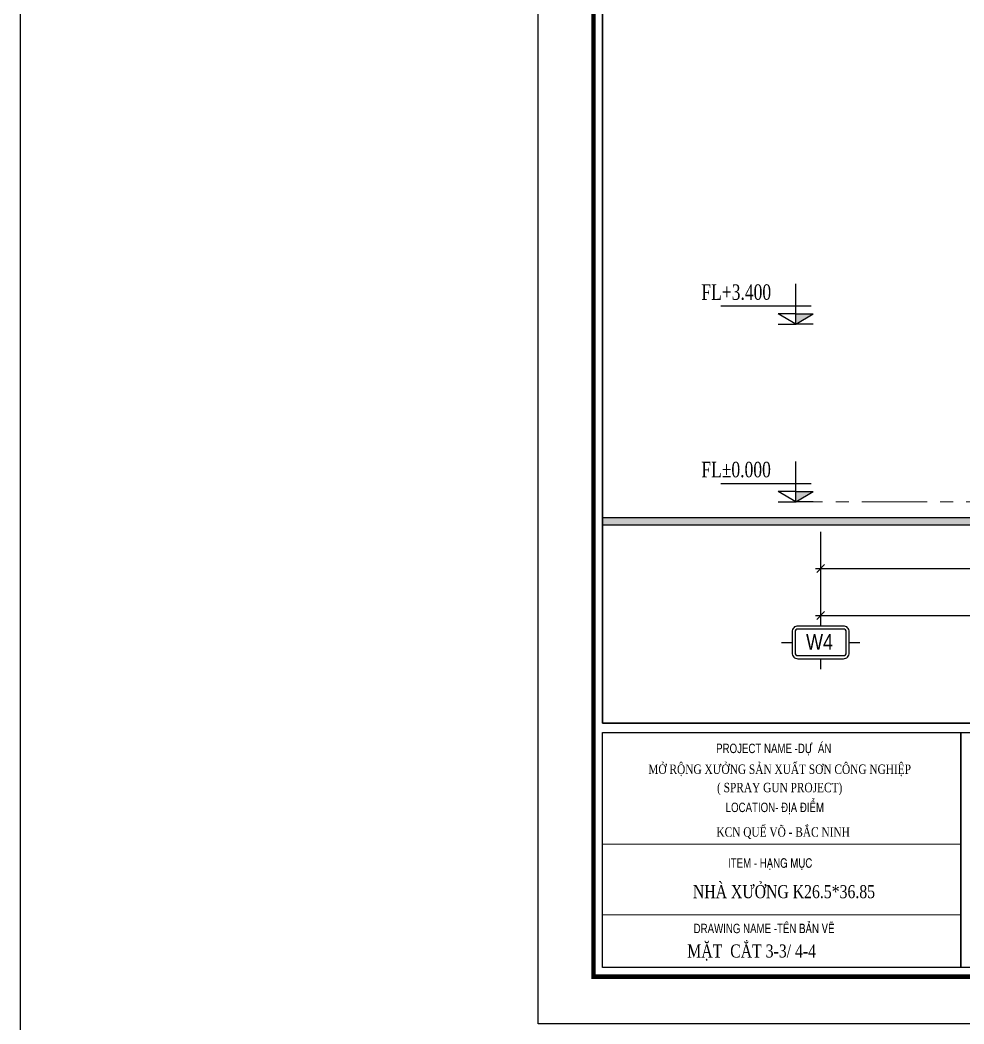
# Model space of a CAD drawing. Header units: inches. Extents: x 315041 to 662841, y -45540 to -35018.
# Drawn here: x 329510.2 to 329691, y -36581.1 to -36388.8 of the extents above; entities that cross this region are included whole.
import ezdxf
from ezdxf.enums import TextEntityAlignment as Align

# ---------------------------------------------------------------- set-up
doc = ezdxf.new("R2010")
doc.units = ezdxf.units.IN
doc.header["$MEASUREMENT"] = 0
doc.linetypes.add('CENTER', pattern=[2, 1.25, -0.25, 0.25, -0.25])
for name, color, linetype in [('001-TRUC', 252, 'CENTER'), ('2', 2, 'Continuous'), ('250', 250, 'Continuous'), ('3', 3, 'Continuous'), ('7', 7, 'Continuous'), ('8', 8, 'Continuous'), ('BAO KHUNG', 31, 'Continuous')]:
    doc.layers.add(name, color=color, linetype=linetype)
doc.layers.add('Cover text', color=7, linetype='Continuous', true_color=0x52370f)
doc.layers.add('S-Hatch', color=8, linetype='Continuous', lineweight=9)
doc.styles.add('hx2', font='VHARIALN.TTF')
doc.styles.add('ST1', font='times.ttf', dxfattribs={"width": 0.7})
doc.styles.add('ST3', font='times.ttf', dxfattribs={"width": 0.8})
doc.styles.get("Standard").update_dxf_attribs({"font": 'VHARIALN.TTF'})
doc.styles.add('vntimeh.shx', font='vntimeh.shx', dxfattribs={"width": 0.8, "bigfont": 'bigfont.shx'})
doc.dimstyles.new('100', dxfattribs={"dimtxt": 3, "dimasz": 1.5, "dimexe": 1, "dimexo": 0, "dimgap": 1, "dimtad": 1, "dimdec": 0, "dimlfac": 100, "dimzin": 0, "dimdsep": 46, "dimtxsty": 'ST1', "dimblk": 'OBLIQUE', "dimcen": 1, "dimdle": 1, "dimclrd": 8, "dimclre": 8, "dimclrt": 3, "dimadec": 0, "dimazin": 0, "dimtfac": 1, "dimtdec": 0, "dimtix": 1, "dimtmove": 1, "dimatfit": 3, "dimfxl": 0, "dimtfill": 1, "dimtolj": 1, "dimtzin": 0, "dimlwd": -1, "dimlwe": -1, "dimarcsym": 1})

# ---------------------------------------------------------------- blocks, each defined once
blk = doc.blocks.new('A$C75D82031')
at = {"layer": '2', "color": 157, "linetype": 'Continuous'}
blk.add_lwpolyline([(0, 420), (594, 420), (594, 0), (0, 0)], close=True, dxfattribs=at)
at = {"layer": '7', "color": 147, "linetype": 'Continuous'}
blk.add_lwpolyline([(12.33, 57.61), (581.67, 57.61), (581.67, 409.19), (12.33, 409.19)], close=True, dxfattribs=at)
at = {"layer": 'BAO KHUNG', "color": 167, "linetype": 'Continuous', "const_width": 0.871}
blk.add_lwpolyline([(10.59, 9.07), (583.41, 9.07), (583.41, 410.93), (10.59, 410.93)], close=True, dxfattribs=at)
at = {"layer": 'BAO KHUNG', "color": 7}
for points in [[(12.33, 55.81), (80.92, 55.81), (80.92, 10.81), (12.33, 10.81)], [(80.92, 55.81), (144.95, 55.81), (144.95, 10.81), (80.92, 10.81)]]:
    blk.add_lwpolyline(points, close=True, dxfattribs=at)
at = {"layer": 'S-Hatch'}
for p, q in [((12.33, 34.43), (80.92, 34.43)), ((80.92, 20.88), (12.33, 20.88))]:
    blk.add_line(p, q, dxfattribs=at)
at = {"layer": 'BAO KHUNG', "color": 7, "linetype": 'Continuous', "width": 0.9}
for s, p in [('PROJECT NAME -Dù  ÁN ', (45.37, 51.89)), ('LOCATION- §ÞA §IÓM', (45.32, 40.59))]:
    blk.add_text(s, height=1.8, dxfattribs=at).set_placement(p, align=Align.CENTER)
for s, p in [('ITEM - H¹NG MôC', (36.35, 29.93)), ('DRAWING NAME -T£N B¶N VÏ', (29.76, 17.39))]:
    blk.add_text(s, height=1.8, dxfattribs=at).set_placement(p)
at = {"layer": 'Cover text', "linetype": 'Continuous', "style": 'ST3', "width": 0.8}
for s, p in [('MỞ RỘNG XƯỞNG SẢN XUẤT SƠN CÔNG NGHIỆP', (46.25, 47.9)), ('( SPRAY GUN PROJECT)', (46.25, 44.39)), (' KCN QUẾ VÕ - BẮC NINH', (46.64, 35.87))]:
    blk.add_text(s, height=1.8, dxfattribs=at).set_placement(p, align=Align.CENTER)
blk = doc.blocks.new('_Oblique')
at = {"color": 0, "linetype": 'ByBlock', "lineweight": -2}
blk.add_line((-0.5, -0.5), (0.5, 0.5), dxfattribs=at)
blk = doc.blocks.new('*D332')
at = {"color": 8, "linetype": 'Continuous', "transparency": 16777216}
for p, q in [((329663.54, -36486.86), (329663.54, -36494.88)), ((329729.79, -36488.36), (329729.79, -36494.88)), ((329662.54, -36493.88), (329730.79, -36493.88))]:
    blk.add_line(p, q, dxfattribs=at)
at = {"layer": 'Defpoints', "color": 0, "transparency": 16777216}
for p in [(329663.54, -36486.86), (329729.79, -36488.36), (329729.79, -36493.88)]:
    blk.add_point(p, dxfattribs=at)
at = {"color": 8, "transparency": 16777216, "xscale": 1.5, "yscale": 1.5, "zscale": 1.5, "rotation": 180}
blk.add_blockref('_Oblique', (329663.54, -36493.88), dxfattribs=at)
at = {"color": 8, "transparency": 16777216, "xscale": 1.5, "yscale": 1.5, "zscale": 1.5}
blk.add_blockref('_Oblique', (329729.79, -36493.88), dxfattribs=at)
at = {"color": 3, "transparency": 16777216, "insert": (329696.67, -36491.36), "char_height": 3, "attachment_point": 5, "style": 'ST1', "bg_fill": 3, "box_fill_scale": 1.25, "bg_fill_color": 256, "bg_fill_true_color": 13158600, "bg_fill_transparency": 16674952}
blk.add_mtext('\\A1;6625', dxfattribs=at)
blk = doc.blocks.new('*D335')
at = {"color": 8, "linetype": 'Continuous', "transparency": 16777216}
for p, q in [((329663.54, -36486.86), (329663.54, -36503.89)), ((329862.29, -36486.86), (329862.29, -36503.89)), ((329662.54, -36502.89), (329863.29, -36502.89))]:
    blk.add_line(p, q, dxfattribs=at)
at = {"layer": 'Defpoints', "color": 0, "transparency": 16777216}
for p in [(329663.54, -36486.86), (329862.29, -36486.86), (329862.29, -36502.89)]:
    blk.add_point(p, dxfattribs=at)
at = {"color": 8, "transparency": 16777216, "xscale": 1.5, "yscale": 1.5, "zscale": 1.5, "rotation": 180}
blk.add_blockref('_Oblique', (329663.54, -36502.89), dxfattribs=at)
at = {"color": 8, "transparency": 16777216, "xscale": 1.5, "yscale": 1.5, "zscale": 1.5}
blk.add_blockref('_Oblique', (329862.29, -36502.89), dxfattribs=at)
at = {"color": 3, "transparency": 16777216, "insert": (329762.92, -36500.36), "char_height": 3, "attachment_point": 5, "style": 'ST1', "bg_fill": 3, "box_fill_scale": 1.25, "bg_fill_color": 256, "bg_fill_true_color": 13158600, "bg_fill_transparency": 1019152}
blk.add_mtext('\\A1;19875', dxfattribs=at)
blk = doc.blocks.new('TENTRUC')
at = {"layer": '7'}
for p, q in [((0, 8.27), (0, 10.26)), ((-7.48, 5.13), (-5.48, 5.13)), ((5.48, 5.13), (7.48, 5.13)), ((0, 0), (0, 2))]:
    blk.add_line(p, q, dxfattribs=at)
blk.add_lwpolyline([(-4.36, 8.27), (4.36, 8.27, -0.414214), (5.48, 7.14), (5.48, 3.12, -0.414214), (4.36, 2), (-4.36, 2, -0.414214), (-5.48, 3.12), (-5.48, 7.14, -0.414214)], format="xyb", close=True, dxfattribs=at)
at = {"layer": '8', "ltscale": 15}
blk.add_lwpolyline([(-4.36, 7.68), (4.36, 7.68, -0.414214), (4.9, 7.14), (4.9, 3.12, -0.414214), (4.36, 2.58), (-4.36, 2.58, -0.414214), (-4.9, 3.12), (-4.9, 7.14, -0.414214)], format="xyb", close=True, dxfattribs=at)
at = {"layer": '3', "style": 'hx2'}
blk.add_attdef('TR', text='', height=2.9, dxfattribs=at).set_placement((-0.16, 3.83), align=Align.CENTER)
blk = doc.blocks.new('cos')
at = {"color": 8}
for p, q in [((0, 0), (0, 7.82)), ((0, 1.99), (-3.39, 1.99)), ((0, 0), (-3.39, 1.99)), ((-3, 3.49), (14.52, 3.49)), ((0, 1.99), (3.39, 1.99)), ((0, 0), (3.39, 1.99))]:
    blk.add_line(p, q, dxfattribs=at)
at = {"color": 4}
for p in [(-3.39, 0), (3.39, 0)]:
    blk.add_line(p, (0, 0), dxfattribs=at)
at = {"color": 8}
blk.add_solid([(0, 0), (-3.39, 1.99), (0, 1.99)], dxfattribs=at)
at = {"layer": '3', "color": 3, "style": 'vntimeh.shx', "width": 0.75}
blk.add_attdef('DSD', (1.32, 4.73), '', height=3, dxfattribs=at)

msp = doc.modelspace()

# ---------------------------------------------------------------- hatches: boundary and pattern name
h = msp.add_hatch()
h.set_pattern_fill('AR-CONC', color=8, scale=0.25, style=0)
h.set_pattern_definition([(50, (6267.646, 2244.8948), (1.7931504565, -0.1568803375), [0.1875, -2.0625]), (355, (6267.646, 2244.8948), (-0.346878334, 1.880480334), [0.15, -1.65]), (100.4514, (6267.7955, 2244.8818), (1.446273454, 1.723598855), [0.159350475, -1.75285528]), (46.1842, (6267.646, 2245.3948), (2.668102622, -0.413797536), [0.28125, -3.09375]), (96.6356, (6267.8684, 2245.3604), (2.336656764, 2.435294677), [0.23902572, -2.6292825]), (351.1842, (6267.646, 2245.3948), (2.336654863, 2.435296502), [0.225, -2.475]), (21, (6267.896, 2245.2698), (1.49226763, -1.0065472267), [0.1875, -2.0625]), (326, (6267.896, 2245.2698), (0.60828833, 1.812875113), [0.15, -1.65]), (71.4514, (6268.0204, 2245.186), (2.100556571, 0.806326242), [0.159350475, -1.75285528]), (37.5, (6267.64606, 2244.89483), (0.0303996383, 0.8322346346), [0, -1.63, 0, -1.675, 0, -1.65625]), (7.5, (6267.6461, 2244.8948), (0.6576738436, 0.9860292797), [0, -0.955, 0, -1.5925, 0, -0.63125]), (327.5, (6267.08856, 2244.89483), (1.3345560904, -0.0563871793), [0, -0.625, 0, -1.95, 0, -2.5875]), (317.5, (6266.8386, 2244.8948), (1.4579654234, 0.250262456), [0, -0.8125, 0, -1.295, 0, -1.8375])])
h.paths.add_polyline_path([(329695.4893, -36482.5769), (329695.4893, -36485.5769), (329693.9893, -36485.5769), (329621.7734, -36485.5769), (329621.7734, -36484.0769), (329693.9893, -36484.0769), (329693.9893, -36481.0769), (329695.4893, -36481.0769), (329773.7059, -36481.0769), (329773.7059, -36482.5769)])

# ---------------------------------------------------------------- linework, layer by layer
at = {"color": 8}
msp.add_lwpolyline([(329695.4893, -36482.5769), (329695.4893, -36485.5769), (329693.9893, -36485.5769), (329621.7734, -36485.5769), (329621.7734, -36484.0769), (329693.9893, -36484.0769), (329693.9893, -36481.0769), (329695.4893, -36481.0769), (329773.7059, -36481.0769), (329773.7059, -36482.5769)], close=True, dxfattribs=at)
at = {"layer": '001-TRUC', "lineweight": 0, "ltscale": 10}
msp.add_line((329883.9175, -36481.0769), (329662.1228, -36481.0769), dxfattribs=at)

# ---------------------------------------------------------------- block references
at = {"color": 1}
msp.add_blockref('A$C75D82031', (329609.4423, -36581.1298), dxfattribs=at)
at = {"layer": '250'}
ref = msp.add_blockref('cos', (329658.7733, -36447.0769), dxfattribs=dict(at, xscale=-0.98876953125, yscale=0.98876953125, zscale=0.98876953125))
ref.add_attrib('DSD', 'FL+3.400', (329640.6781, -36442.4013), dxfattribs={"layer": '3', "color": 3, "height": 2.96631, "style": 'vntimeh.shx', "width": 0.75})
ref = msp.add_blockref('cos', (329658.7733, -36481.0769), dxfattribs=dict(at, xscale=-0.98876953125, yscale=0.98876953125, zscale=0.98876953125))
ref.add_attrib('DSD', 'FL%%p0.000', (329640.6781, -36476.4013), dxfattribs={"layer": '3', "color": 3, "height": 2.96631, "style": 'vntimeh.shx', "width": 0.75})

# ---------------------------------------------------------------- texts
at = {"color": 3, "linetype": 'Continuous', "style": 'ST3', "width": 0.8}
for s, p in [('NHÀ XƯỞNG K26.5*36.85', (329639.0634, -36557.0386)), ('MẶT  CẮT 3-3/ 4-4 ', (329637.9864, -36568.4072))]:
    msp.add_text(s, height=2.5, dxfattribs=at).set_placement(p)

# ---------------------------------------------------------------- next in the draw order: dimensions: what is measured, and where the dimension line sits
at = {"color": 8}
dim = msp.add_linear_dim(base=(329729.7918, -36493.8843), p1=(329663.5418, -36486.8609), p2=(329729.7918, -36488.3609), dimstyle='100', dxfattribs=at)
dim.commit()
dim.dimension.update_dxf_attribs({"geometry": '*D332', "text_midpoint": (329696.6668, -36491.3584)})

# ---------------------------------------------------------------- next in the draw order: dimensions: what is measured, and where the dimension line sits
dim = msp.add_linear_dim(base=(329862.2918, -36502.8943), p1=(329663.5418, -36486.8609), p2=(329862.2918, -36486.8609), dimstyle='100', dxfattribs=at)
dim.commit()
dim.dimension.update_dxf_attribs({"geometry": '*D335', "text_midpoint": (329762.9168, -36500.364)})

# ---------------------------------------------------------------- next in the draw order: linework, layer by layer
for points in [[(335697.3238, -35017.8068), (329510.1822, -35017.8068), (329510.1822, -38896.4843), (335697.3238, -38896.4843)], [(329621.7734, -36171.9399), (329906.4424, -36171.9399), (329906.4424, -36523.5197), (329621.7734, -36523.5197)]]:
    msp.add_lwpolyline(points, close=True, dxfattribs=at)

# ---------------------------------------------------------------- next in the draw order: block references
at = {"layer": '3'}
ref = msp.add_blockref('TENTRUC', (329663.5418, -36502.8943), dxfattribs=dict(at, xscale=-1, rotation=180))
ref.add_attrib('TR', 'W4', dxfattribs={"layer": '0', "height": 3, "style": 'hx2'}).set_placement((329663.3255, -36509.4476), align=Align.CENTER)

doc.saveas('drawing.dxf')
